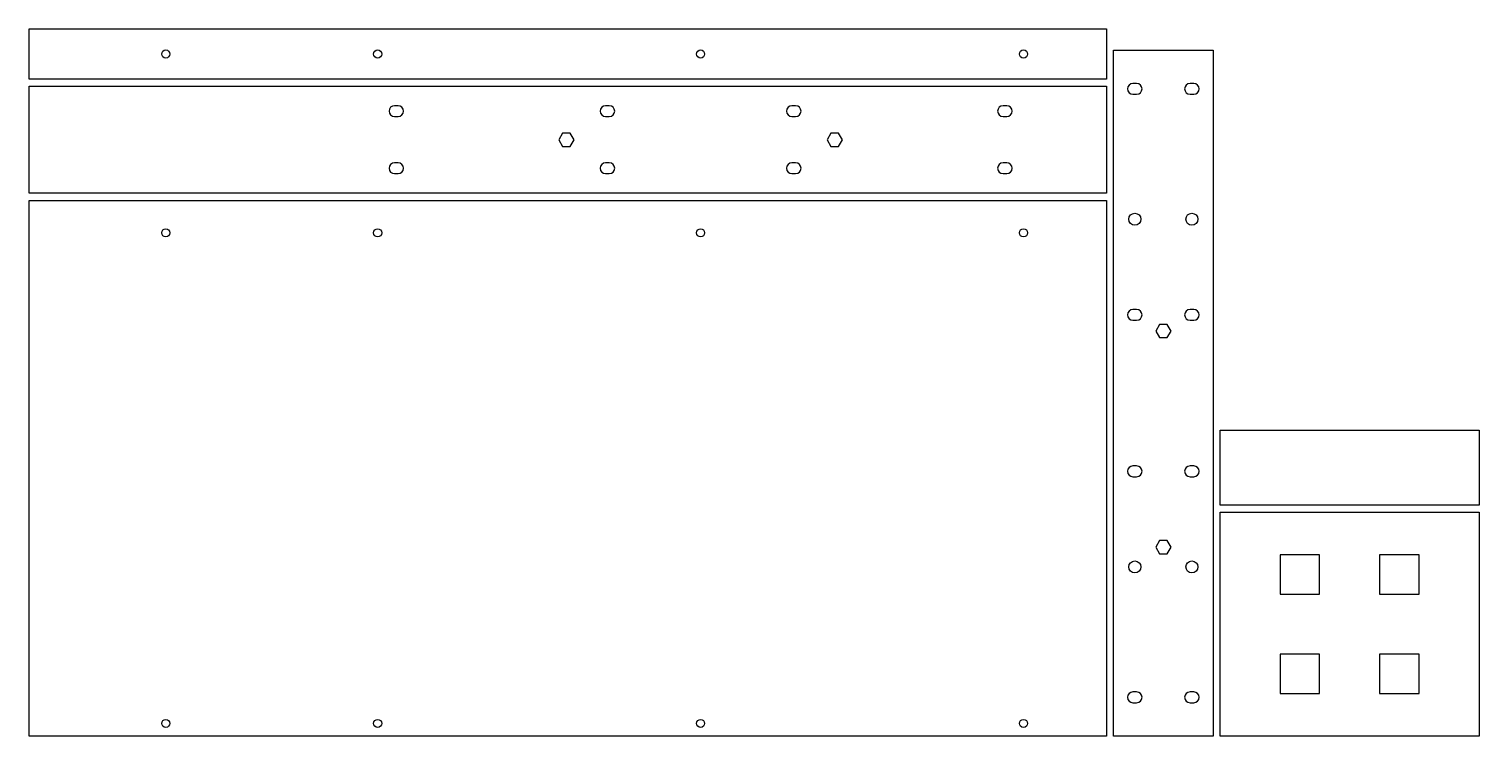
# Model space of a CAD drawing. Header units: millimetres. Extents: x 4 to 588, y 4 to 289.
import ezdxf

# ---------------------------------------------------------------- set-up
doc = ezdxf.new("R2010")
doc.units = ezdxf.units.MM
doc.layers.add('CUT', color=1, linetype='Continuous')

msp = doc.modelspace()

# ---------------------------------------------------------------- linework, layer by layer
at = {"layer": 'CUT'}
for points in [[(3.925, 268.4583), (3.925, 288.6083), (437.675, 288.6083), (437.675, 268.4583)], [(440.525, 3.925), (440.525, 280.075), (480.675, 280.075), (480.675, 3.925)], [(3.925, 222.4583), (3.925, 265.6083), (437.675, 265.6083), (437.675, 222.4583)], [(223.3888, 244.0333), (221.8444, 246.7083), (218.7556, 246.7083), (217.2112, 244.0333), (218.7556, 241.3583), (221.8444, 241.3583)], [(331.3888, 244.0333), (329.8444, 246.7083), (326.7556, 246.7083), (325.2112, 244.0333), (326.7556, 241.3583), (329.8444, 241.3583)], [(3.925, 3.925), (3.925, 219.6083), (437.675, 219.6083), (437.675, 3.925)], [(463.6888, 167), (462.1444, 169.675), (459.0556, 169.675), (457.5112, 167), (459.0556, 164.325), (462.1444, 164.325)], [(587.675, 96.925), (483.525, 96.925), (483.525, 127.075), (587.675, 127.075)], [(483.525, 3.925), (483.525, 94.075), (587.675, 94.075), (587.675, 3.925)], [(463.6888, 80), (462.1444, 82.675), (459.0556, 82.675), (457.5112, 80), (459.0556, 77.325), (462.1444, 77.325)], [(507.675, 61.075), (523.525, 61.075), (523.525, 76.925), (507.675, 76.925)], [(547.675, 61.075), (563.525, 61.075), (563.525, 76.925), (547.675, 76.925)], [(507.675, 21.075), (523.525, 21.075), (523.525, 36.925), (507.675, 36.925)], [(547.675, 21.075), (563.525, 21.075), (563.525, 36.925), (547.675, 36.925)]]:
    msp.add_lwpolyline(points, close=True, dxfattribs=at)
for points in [[(448.35, 262.325), (449.85, 262.325, 1), (449.85, 266.675), (448.35, 266.675, 1)], [(471.35, 262.325), (472.85, 262.325, 1), (472.85, 266.675), (471.35, 266.675, 1)], [(151.05, 253.3583), (152.55, 253.3583, 1), (152.55, 257.7083), (151.05, 257.7083, 1)], [(236.05, 253.3583), (237.55, 253.3583, 1), (237.55, 257.7083), (236.05, 257.7083, 1)], [(311.05, 253.3583), (312.55, 253.3583, 1), (312.55, 257.7083), (311.05, 257.7083, 1)], [(396.05, 253.3583), (397.55, 253.3583, 1), (397.55, 257.7083), (396.05, 257.7083, 1)], [(151.05, 230.3583), (152.55, 230.3583, 1), (152.55, 234.7083), (151.05, 234.7083, 1)], [(236.05, 230.3583), (237.55, 230.3583, 1), (237.55, 234.7083), (236.05, 234.7083, 1)], [(311.05, 230.3583), (312.55, 230.3583, 1), (312.55, 234.7083), (311.05, 234.7083, 1)], [(396.05, 230.3583), (397.55, 230.3583, 1), (397.55, 234.7083), (396.05, 234.7083, 1)], [(448.35, 171.325), (449.85, 171.325, 1), (449.85, 175.675), (448.35, 175.675, 1)], [(471.35, 171.325), (472.85, 171.325, 1), (472.85, 175.675), (471.35, 175.675, 1)], [(448.35, 108.325), (449.85, 108.325, 1), (449.85, 112.675), (448.35, 112.675, 1)], [(471.35, 108.325), (472.85, 108.325, 1), (472.85, 112.675), (471.35, 112.675, 1)], [(448.35, 17.325), (449.85, 17.325, 1), (449.85, 21.675), (448.35, 21.675, 1)], [(471.35, 17.325), (472.85, 17.325, 1), (472.85, 21.675), (471.35, 21.675, 1)]]:
    msp.add_lwpolyline(points, format="xyb", close=True, dxfattribs=at)
for centre, radius in [((59, 278.5333), 1.625), ((144.3, 278.5333), 1.625), ((274.3, 278.5333), 1.625), ((404.3, 278.5333), 1.625), ((449.1, 212), 2.425), ((472.1, 212), 2.425), ((59, 206.5333), 1.625), ((144.3, 206.5333), 1.625), ((274.3, 206.5333), 1.625), ((404.3, 206.5333), 1.625), ((449.1, 72), 2.425), ((472.1, 72), 2.425), ((59, 9), 1.625), ((144.3, 9), 1.625), ((274.3, 9), 1.625), ((404.3, 9), 1.625)]:
    msp.add_circle(centre, radius, dxfattribs=at)

doc.saveas('drawing.dxf')
